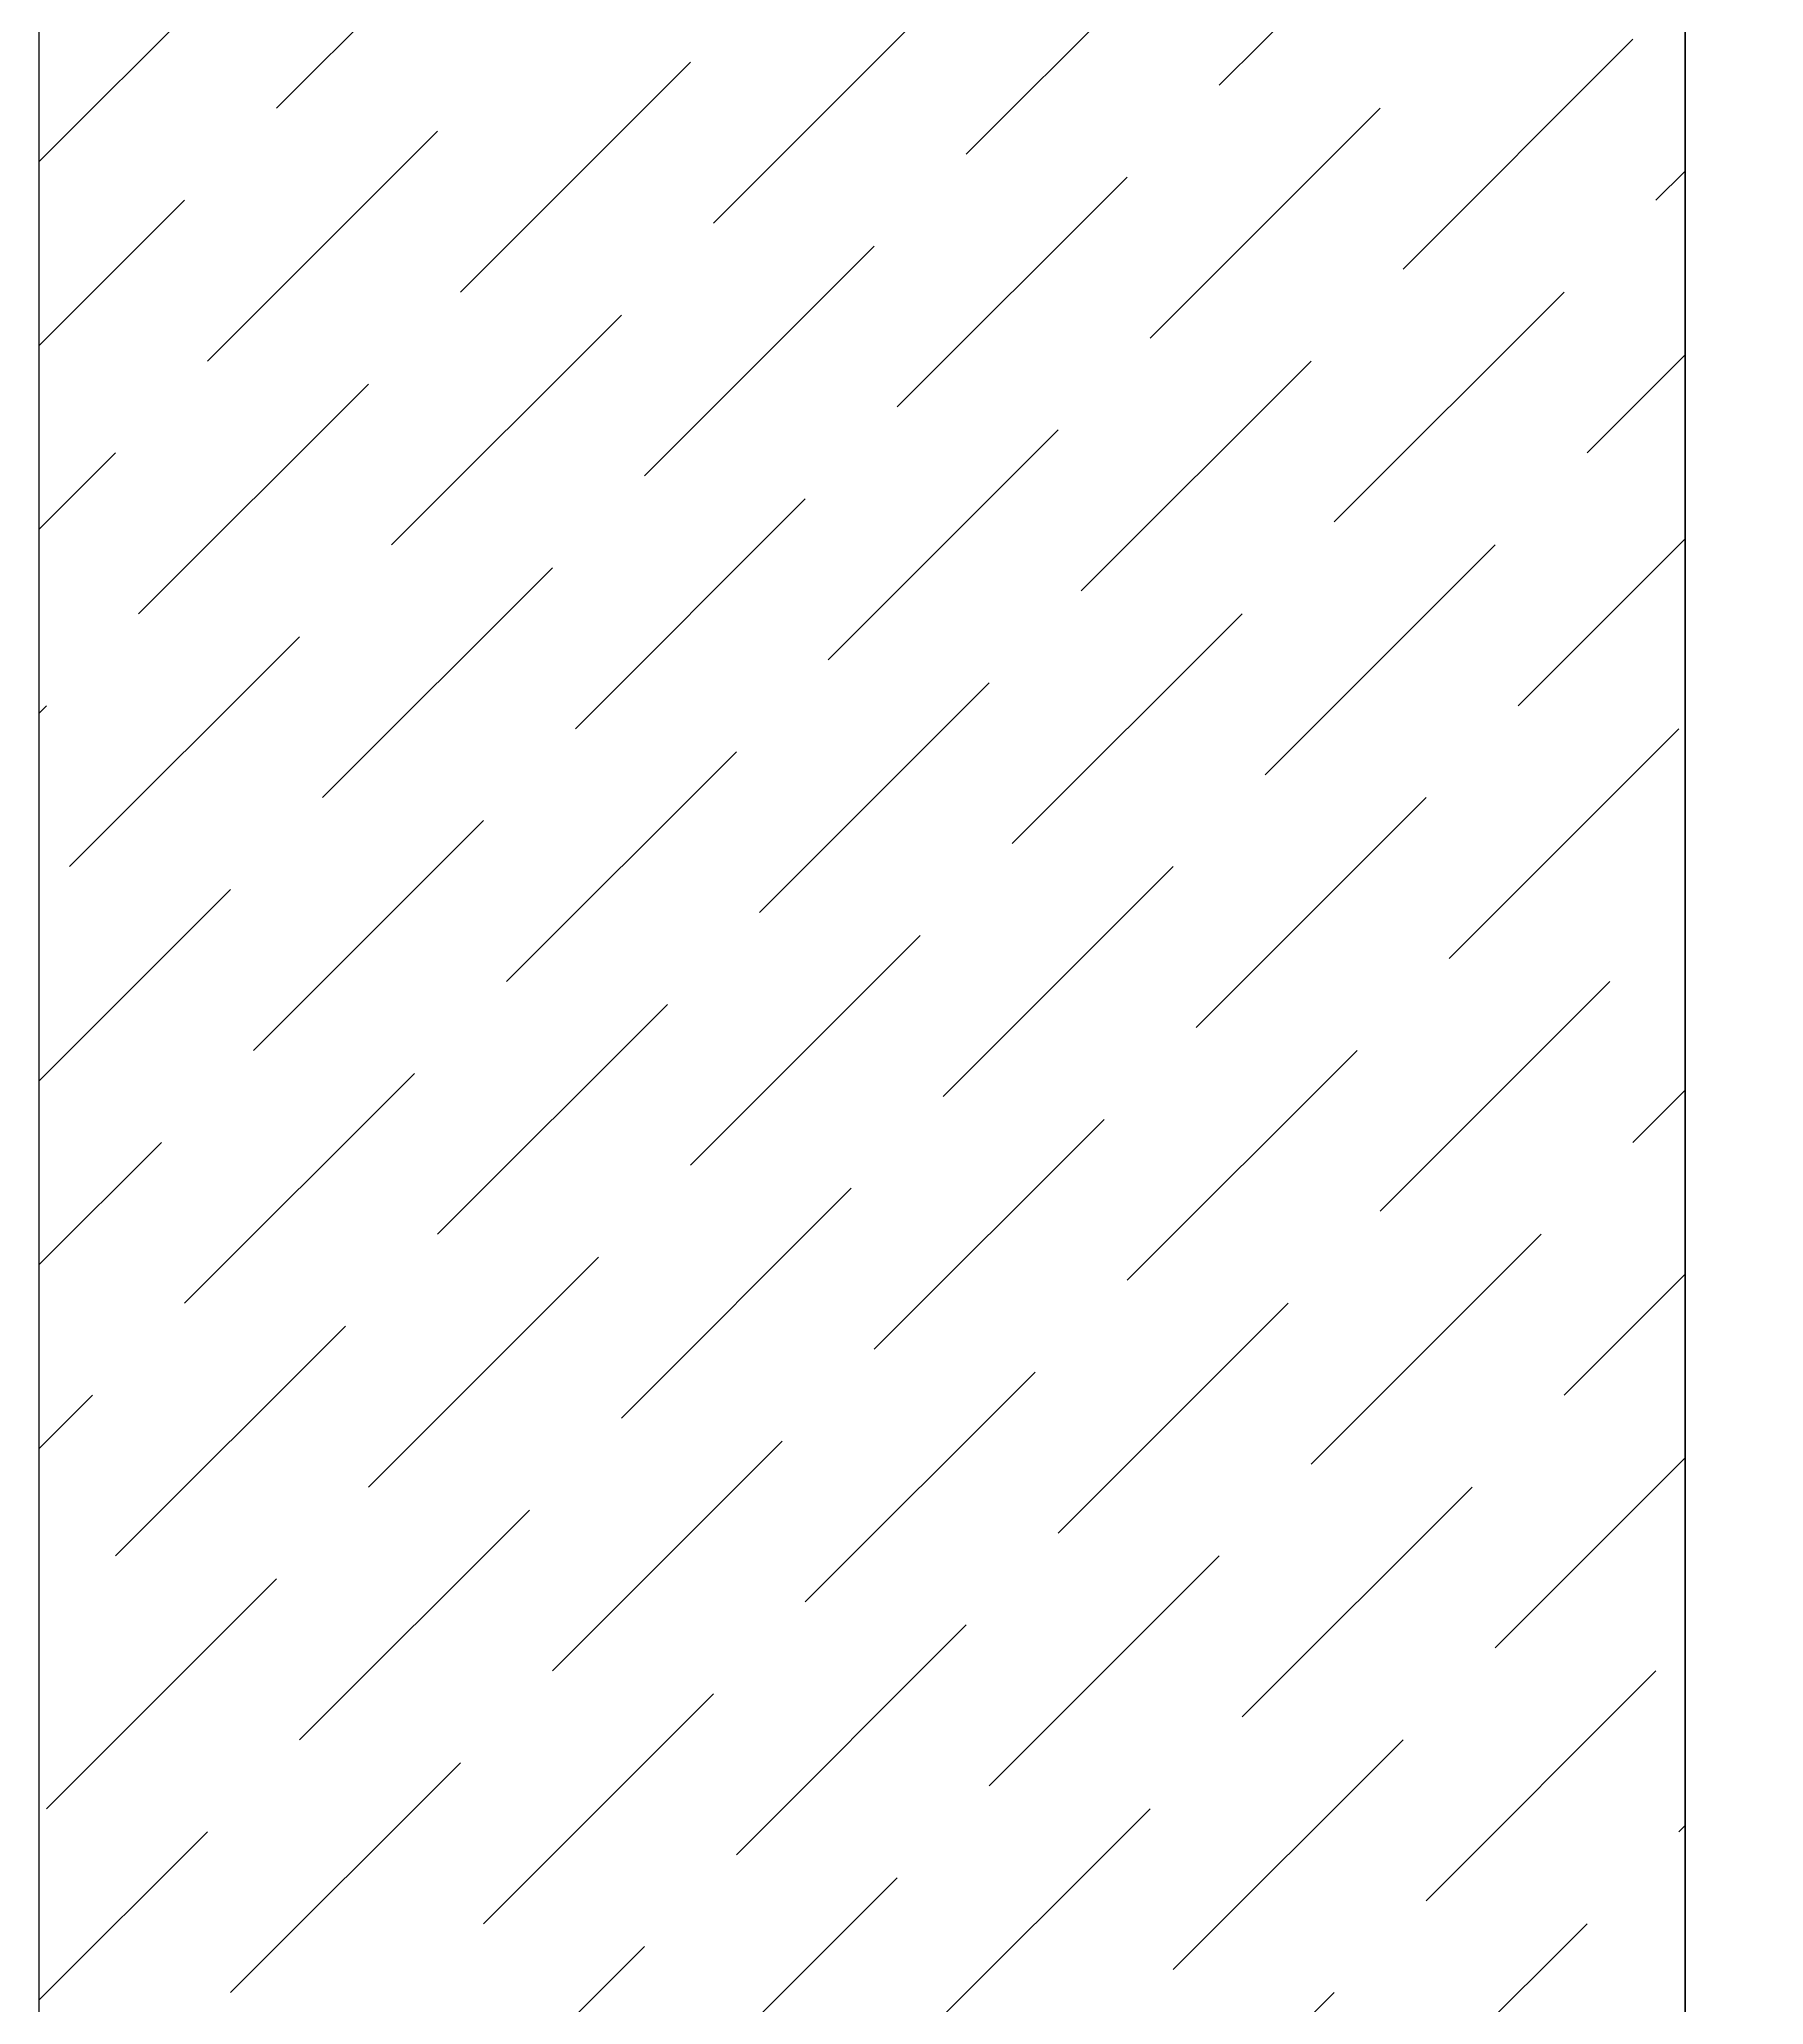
# Model space of a CAD drawing. Header units: inches. Extents: x 4918 to 12387, y -16156 to -9811.
# Drawn here: x 9270.71 to 9312.15, y -13148.82 to -13101.57 of the extents above; entities that cross this region are included whole.
import ezdxf

# ---------------------------------------------------------------- set-up
doc = ezdxf.new("R2010")
doc.units = ezdxf.units.IN
doc.header["$MEASUREMENT"] = 0
doc.styles.get("Standard").update_dxf_attribs({"font": 'arial.ttf'})
doc.dimstyles.get("Standard").update_dxf_attribs({"dimtxt": 0.18, "dimasz": 0.18, "dimexe": 0.18, "dimexo": 0.0625, "dimgap": 0.09, "dimtad": 0, "dimtih": 1, "dimtoh": 1, "dimdec": 4, "dimzin": 0, "dimdsep": 46, "dimtxsty": 'Standard', "dimcen": 0.09, "dimadec": 0, "dimazin": 0, "dimtfac": 1, "dimtdec": 4, "dimtofl": 0, "dimtmove": 0, "dimatfit": 3, "dimfxl": 1, "dimtolj": 1, "dimtzin": 0, "dimarcsym": 0})

# ---------------------------------------------------------------- blocks, each defined once
blk = doc.blocks.new('*D1')
at = {"color": 0, "lineweight": -2, "transparency": 16777216}
for p, q in [((9310.26, -13317.787), (9310.26, -13050.364)), ((9651.576, -13128.787), (9651.576, -13050.364)), ((9310.44, -13050.544), (9480.314, -13050.544)), ((9651.396, -13050.544), (9481.522, -13050.544))]:
    blk.add_line(p, q, dxfattribs=at)
at = {"color": 0, "lineweight": 18, "transparency": 16777216}
for points in [[(9310.44, -13050.514), (9310.44, -13050.574), (9310.26, -13050.544)], [(9651.396, -13050.514), (9651.396, -13050.574), (9651.576, -13050.544)]]:
    blk.add_solid(points, dxfattribs=at)
at = {"layer": 'Defpoints', "color": 0, "lineweight": 18, "transparency": 16777216}
for p in [(9310.26, -13050.544), (9651.576, -13128.849), (9310.26, -13317.849)]:
    blk.add_point(p, dxfattribs=at)
at = {"color": 0, "lineweight": 18, "transparency": 16777216, "insert": (9480.918, -13050.544), "char_height": 0.18, "attachment_point": 5}
blk.add_mtext('\\A1;341.3165', dxfattribs=at)

msp = doc.modelspace()

# ---------------------------------------------------------------- linework, layer by layer
for p, q in [((9270.71488, -13317.84929), (9270.71488, -12324.84929)), ((9310.25993, -12943.84929), (9310.25993, -13317.84929))]:
    msp.add_line(p, q)
at = {"color": 7, "linetype": 'Continuous', "lineweight": 18}
for p, q in [((9299.06422, -13102.67817), (9304.58849, -13097.1539)), ((9276.4147, -13103.2306), (9281.93898, -13097.70633)), ((9292.98752, -13104.33545), (9298.51179, -13098.81118)), ((9270.71488, -13104.511), (9275.86228, -13099.36361)), ((9286.91082, -13105.99274), (9292.43509, -13100.46846)), ((9303.48363, -13107.09759), (9309.00791, -13101.57332)), ((9280.83412, -13107.65002), (9286.35839, -13102.12575)), ((9297.40694, -13108.75487), (9302.93121, -13103.2306)), ((9274.75742, -13109.3073), (9280.28169, -13103.78303)), ((9309.56033, -13105.44031), (9310.25993, -13104.74071)), ((9291.33024, -13110.41215), (9296.85451, -13104.88788)), ((9270.71488, -13108.93042), (9274.20499, -13105.44031)), ((9285.25354, -13112.06943), (9290.77781, -13106.54516)), ((9301.82635, -13113.17429), (9307.35063, -13107.65002)), ((9279.17684, -13113.72672), (9284.70111, -13108.20244)), ((9295.74965, -13114.83157), (9301.27393, -13109.3073)), ((9307.90305, -13111.51701), (9310.25993, -13109.16013)), ((9273.10014, -13115.384), (9278.62441, -13109.85973)), ((9289.67296, -13116.48885), (9295.19723, -13110.96458)), ((9270.71488, -13113.34984), (9272.54771, -13111.51701)), ((9283.59626, -13118.14613), (9289.12053, -13112.62186)), ((9300.16907, -13119.25099), (9305.69334, -13113.72672)), ((9306.24577, -13117.59371), (9310.25993, -13113.57954)), ((9277.51956, -13119.80342), (9283.04383, -13114.27914)), ((9294.09237, -13120.90827), (9299.61664, -13115.384)), ((9271.44286, -13121.4607), (9276.96713, -13115.93643)), ((9288.01567, -13122.56555), (9293.53995, -13117.04128)), ((9270.71488, -13117.76926), (9270.89043, -13117.59371)), ((9304.58849, -13123.67041), (9310.11276, -13118.14613)), ((9281.93898, -13124.22283), (9287.46325, -13118.69856)), ((9298.51179, -13125.32769), (9304.03606, -13119.80342)), ((9275.86228, -13125.88011), (9281.38655, -13120.35584)), ((9292.43509, -13126.98497), (9297.95936, -13121.4607)), ((9270.71488, -13126.60809), (9275.30985, -13122.01312)), ((9286.35839, -13128.64225), (9291.88266, -13123.11798)), ((9302.93121, -13129.7471), (9308.45548, -13124.22283)), ((9280.28169, -13130.29953), (9285.80597, -13124.77526)), ((9296.85451, -13131.40439), (9302.37878, -13125.88011)), ((9274.20499, -13131.95681), (9279.72927, -13126.43254)), ((9309.00791, -13128.08982), (9310.25993, -13126.8378)), ((9290.77781, -13133.06167), (9296.30208, -13127.5374)), ((9270.71488, -13131.02751), (9273.65257, -13128.08982)), ((9284.70111, -13134.71895), (9290.22538, -13129.19468)), ((9301.27393, -13135.8238), (9306.7982, -13130.29953)), ((9278.62441, -13136.37623), (9284.14868, -13130.85196)), ((9307.35063, -13134.16652), (9310.25993, -13131.25721)), ((9295.19723, -13137.48108), (9300.7215, -13131.95681)), ((9272.54771, -13138.03351), (9278.07198, -13132.50924)), ((9289.12053, -13139.13837), (9294.6448, -13133.61409)), ((9270.71488, -13135.44693), (9271.99529, -13134.16652)), ((9283.04383, -13140.79565), (9288.5681, -13135.27138)), ((9305.69334, -13140.24322), (9310.25993, -13135.67663)), ((9299.61664, -13141.9005), (9305.14092, -13136.37623)), ((9276.96713, -13142.45293), (9282.4914, -13136.92866)), ((9293.53995, -13143.55778), (9299.06422, -13138.03351)), ((9270.89043, -13144.11021), (9276.4147, -13138.58594)), ((9287.46325, -13145.21507), (9292.98752, -13139.69079)), ((9304.03606, -13146.31992), (9309.56033, -13140.79565)), ((9281.38655, -13146.87235), (9286.91082, -13141.34808)), ((9297.95936, -13147.9772), (9303.48363, -13142.45293)), ((9275.30985, -13148.52963), (9280.83412, -13143.00536)), ((9291.88266, -13149.63448), (9297.40694, -13144.11021)), ((9270.71488, -13148.70518), (9274.75742, -13144.66264)), ((9310.11276, -13144.66264), (9310.25993, -13144.51547)), ((9285.80597, -13151.29176), (9291.33024, -13145.76749)), ((9302.37878, -13152.39662), (9307.90305, -13146.87235)), ((9279.72927, -13152.94905), (9285.25354, -13147.42477)), ((9296.30208, -13154.0539), (9301.82635, -13148.52963))]:
    msp.add_line(p, q, dxfattribs=at)

# ---------------------------------------------------------------- dimensions: what is measured, and where the dimension line sits
at = {"color": 7, "lineweight": 18}
dim = msp.add_linear_dim(base=(9310.25993, -13050.54398), p1=(9651.57641, -13128.84929), p2=(9310.25993, -13317.84929), dimstyle='Standard', dxfattribs=at)
dim.commit()
dim.dimension.update_dxf_attribs({"geometry": '*D1', "text_midpoint": (9480.91817, -13050.54398)})

doc.saveas('drawing.dxf')
